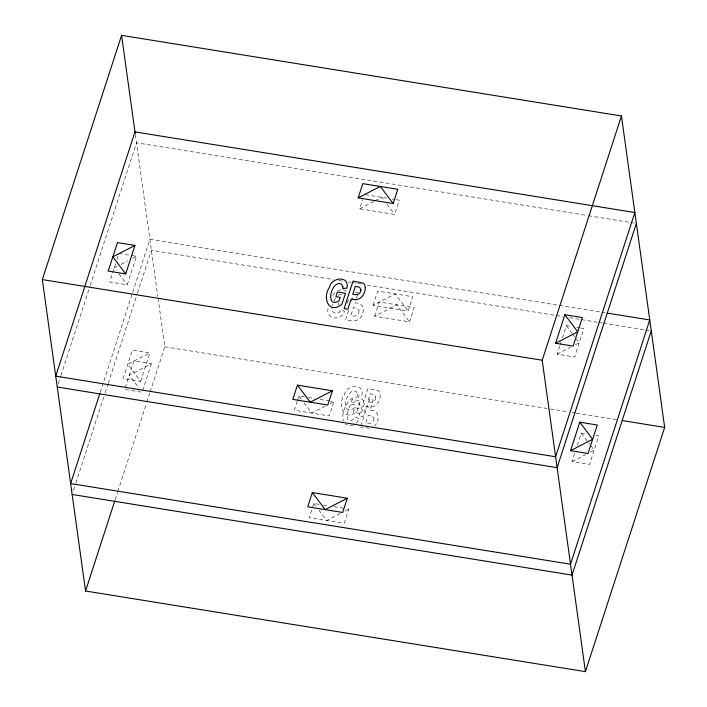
<?xml version="1.0" encoding="UTF-8"?>
<svg xmlns="http://www.w3.org/2000/svg" width="707" height="707" viewBox="0 0 707 707"><rect width="100%" height="100%" fill="white"/><g stroke="black" fill="none" stroke-linecap="round" stroke-linejoin="round"><path stroke-width="0.53" stroke-dasharray="3.54 2.65" d="M328.039 308.526C325.529 319.661 341.949 321.367 344.406 311.31L341.03 309.675C339.21 315.596 330.319 313.608 332.131 307.395M332.458 305.495L332.856 304.063M58.257 383.883L60.643 376.548M60.979 375.497L89.895 286.397M90.231 285.354L136.486 142.787L587.358 215.52M115.683 263.658L109.735 281.978L127.233 284.806L136.478 256.305L131.334 255.474M117 259.593L118.652 254.502M100.226 392.376L149.884 239.328L558.283 305.212M73.51 490.278L75.552 483.986M75.888 482.943L104.804 393.843M105.14 392.792L107.862 384.405M108.198 383.362L137.114 294.262M137.45 293.211L151.395 250.234L333.271 279.574M140.631 381.347L149.875 352.846L132.377 350.027L123.133 378.519L140.631 381.347L127.755 364.273L149.875 352.846M151.386 363.752L142.142 392.244L124.644 389.424L133.888 360.923L151.386 363.752L129.266 375.178L138.925 387.975M115.135 499.814L117.512 492.479M117.857 491.427L146.429 403.379M146.764 402.327L149.831 392.898M150.167 391.846L164.793 346.775L157.97 297.603M297.276 401.116L294.306 410.281L329.294 415.928L333.916 401.673L330.735 401.161M297.603 400.1L298.928 396.035L307.412 397.405M396.212 199.683L399.296 200.178L394.674 214.424L359.686 208.786L362.656 199.621M338.255 304.903L338.856 303.038M347.296 303.206L348.586 299.211M348.604 310.355L345.626 319.537C352.113 322.206 361.056 321.42 362.576 313.351C365.519 307.686 361.038 302.172 354.941 302.985L356.284 298.822M351.582 301.164L353.244 296.065M356.62 297.788L357.972 293.626M373.084 305.327L377.706 291.072L412.694 296.719L408.072 310.965L373.084 305.327L395.204 293.9L408.072 310.965M319.14 504.33L313.837 503.472L309.215 517.718L344.203 523.366L348.825 509.12L345.643 508.607M374.595 316.223L379.217 301.977L414.205 307.625L409.583 321.871L374.595 316.223L396.715 304.797L409.583 321.871M360.862 425.959L369.478 399.428L373.216 400.029L369.849 410.422C379.703 409.026 379.986 420.771 374.666 425.985M580.783 327.977L583.867 328.481L574.623 356.973L557.125 354.154L559.767 346.006M560.094 344.989L561.084 341.941M562.41 337.866L566.369 325.653L571.521 326.484M595.692 435.424L598.776 435.919L589.532 464.411L572.034 461.591L574.676 453.452M577.319 445.313L581.278 433.099L586.43 433.93M333.898 301.067L335.825 297.506M332.741 295.34L335.065 292.574M356.16 423.263L359.315 418.756L355.939 417.121C339.643 433.25 349.178 390.149 360.093 404.89L358.953 408.39L354.667 407.7L353.164 412.34L361.233 413.639L364.794 402.663C354.605 386.155 339.546 409.777 343.452 420.983M338.052 295.279L340.376 294.368L342.674 294.757M117.247 266.239L114.357 267.732L116.293 270.295M121.091 264.259L127.826 260.777M132.633 258.294L136.478 256.305M359.686 208.786L374.109 201.327M375.072 200.832L381.807 197.359L384.378 200.77M325.264 406.145L311.796 413.1L304.072 402.857M330.072 403.662L333.916 401.673M557.125 354.154L570.593 347.199M575.401 344.716L579.245 342.727L575.383 337.601M340.173 513.591L326.705 520.546L318.981 510.304M344.981 511.108L348.825 509.12M572.034 461.591L585.493 454.636M590.31 452.153L594.154 450.165L590.292 445.048M337.681 290.674L341.896 289.561M353.518 425.066L348.798 425.579L345.555 424.244M369.399 428.301L360.535 426.975M588.445 215.697L629.831 222.378M630.918 222.546L634.188 223.076M365.333 194.699L386.95 198.19M392.093 199.02L395.186 199.515M559.37 305.389L600.756 312.061M601.843 312.238L605.112 312.768M338.715 280.449L344.159 281.324M348.516 282.031L350.699 282.385M351.786 282.561L361.586 284.134M367.03 285.018L555.437 315.41M556.524 315.587L563.064 316.639M569.595 317.69L580.482 319.449M581.578 319.626L597.91 322.259M598.997 322.436L602.267 322.966M603.354 323.143L644.74 329.815M645.827 329.992L649.097 330.523M118.979 253.486L130.3 255.315M576.665 327.314L579.749 327.818M355.506 292.132L358.308 292.583M164.793 346.775L549.233 408.787M550.32 408.964L567.748 411.774M572.096 412.481L575.365 413.003M576.452 413.18L617.838 419.861M308.473 397.573L314.836 398.598M320.13 399.455L329.674 400.993M323.382 505.01L328.684 505.867M333.978 506.725L344.583 508.43M343.337 289.676L347.437 291.691M566.369 325.653L572.166 333.342M572.811 334.19L574.738 336.753M581.278 433.099L589.647 444.19M386.95 204.182L394.674 214.424M298.928 396.035L301.5 399.446M313.837 503.472L315.764 506.035M118.864 273.706L127.233 284.806M135.382 134.79L157.82 296.507M359.015 310.444C359.536 315.022 354.773 317.381 350.884 315.481L353.42 307.66L357.282 308.402L359.015 310.444M373.923 417.881C374.445 422.459 369.681 424.819 365.793 422.919L368.329 415.106L372.191 415.84L373.923 417.881M357.769 394.091L357.742 395.991L361.798 395.558C364.927 382.69 346.191 384.511 344.353 394.842C337.124 404.598 343.416 422.486 356.805 411.721L360.367 400.745L352.298 399.446L350.787 404.086L355.073 404.784L353.942 408.275C339.643 416.98 345.979 386.915 356.381 391.475L357.769 394.091M380.189 394.939C380.41 402.31 373.862 409.83 366.138 406.286L362.762 416.679L359.023 416.078L367.967 388.523L378.289 390.626L379.429 391.846L380.189 394.939M375.832 397.352C375.753 401.691 371.193 403.131 367.658 401.611L370.194 393.79L374.63 394.7L375.832 397.352"/><path stroke-width="1.06" d="M42.332 279.592L121.577 35.35L621.453 115.983L664.668 427.408L585.423 671.65L85.547 591.017L42.332 279.592L542.207 360.225L585.423 671.65M125.722 273.901L134.966 245.409L117.468 242.589L108.224 271.081L125.722 273.901L112.846 256.835L134.966 245.409M99.89 393.419L70.638 483.57L570.514 564.213L649.76 319.971L607.286 313.121M85.547 591.017L114.799 500.865M297.417 385.129L292.795 399.375L327.783 405.023L332.405 390.777L297.417 385.129L310.285 402.203L332.405 390.777M358.175 197.88L362.797 183.634L397.785 189.282L393.163 203.528L358.175 197.88L380.295 186.454L393.163 203.528M312.326 492.576L307.704 506.822L342.692 512.469L347.314 498.214L312.326 492.576L325.193 509.641L347.314 498.214M542.207 360.225L621.453 115.983M555.614 343.248L564.858 314.756L582.356 317.576L573.112 346.077L555.614 343.248L577.734 331.822L564.858 314.756M636.362 223.43L557.116 467.672L57.24 387.029M570.522 450.695L579.767 422.194L597.265 425.022L588.021 453.514L570.522 450.695L592.643 439.268L579.767 422.194M651.271 330.867L572.025 575.109L72.149 494.467M622.195 420.559L664.668 427.408M121.577 35.35L135.223 133.694M342.86 286.644L342.833 288.553L346.89 288.12C350.018 275.244 331.283 277.073 329.444 287.396C322.215 297.152 328.508 315.048 341.896 304.284L345.458 293.308L337.389 292.009L335.878 296.648L340.164 297.338L339.033 300.837C324.734 309.533 331.07 279.468 341.472 284.037L342.86 286.644M365.28 287.502C365.51 294.863 358.953 302.384 351.229 298.849L347.853 309.242L344.115 308.641L353.058 281.086L363.38 283.18L364.52 284.408L365.28 287.502M360.923 289.905C360.844 294.245 356.284 295.694 352.749 294.165L355.285 286.353L359.722 287.263L360.923 289.905M134.975 131.891L55.729 376.133L555.605 456.766L634.851 212.533L134.975 131.891"/></g></svg>
